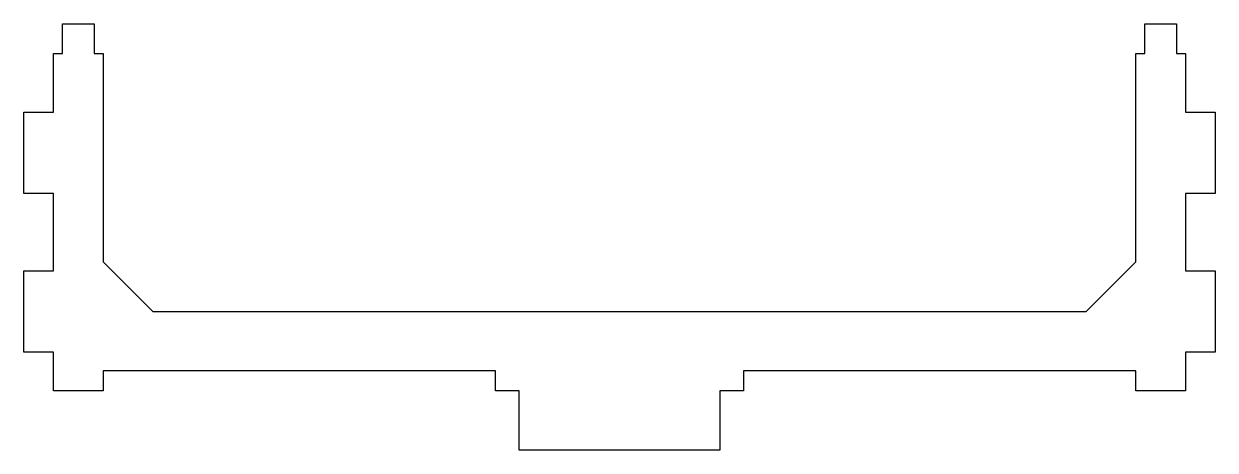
# Model space of a CAD drawing. Extents: x -60 to 60, y -6 to 37.
import ezdxf

# ---------------------------------------------------------------- set-up
doc = ezdxf.new("R2010")
doc.units = 0
doc.layers.add('Calque_1', color=7, linetype='CONTINUOUS')

msp = doc.modelspace()

# ---------------------------------------------------------------- linework, layer by layer
at = {"layer": 'Calque_1', "color": 7}
msp.add_lwpolyline([(-10.100844, -6.000542), (-10.100844, -0.000374), (-12.500191, -0.000374), (-12.500191, 1.999505), (-52.001132, 1.999505), (-52.001132, -0.000374), (-57.000828, -0.000374), (-57.000828, 3.899108), (-60.001161, 3.899108), (-60.001161, 12.099127), (-57.000828, 12.099127), (-57.000828, 19.899176), (-60.001161, 19.899176), (-60.001161, 28.099196), (-57.000828, 28.099196), (-57.000828, 33.999087), (-56.101141, 33.999087), (-56.101141, 36.999435), (-52.901337, 36.999435), (-52.901337, 33.999087), (-51.998033, 33.999087), (-51.998033, 12.999346), (-46.998337, 7.999118), (46.998514, 7.999118), (51.998716, 12.999346), (51.998716, 33.999087), (52.899966, 33.999087), (52.899966, 36.999435), (56.099758, 36.999435), (56.099758, 33.999087), (56.999447, 33.999087), (56.999447, 28.099196), (59.999266, 28.099196), (59.999266, 19.899176), (56.999447, 19.899176), (56.999447, 12.099127), (59.999266, 12.099127), (59.999266, 3.899108), (56.999447, 3.899108), (56.999447, -0.000374), (51.998716, -0.000374), (51.998716, 1.999505), (12.498806, 1.999505), (12.498806, -0.000374), (10.098956, -0.000374), (10.098956, -6.000542)], close=True, dxfattribs=at)

doc.saveas('drawing.dxf')
